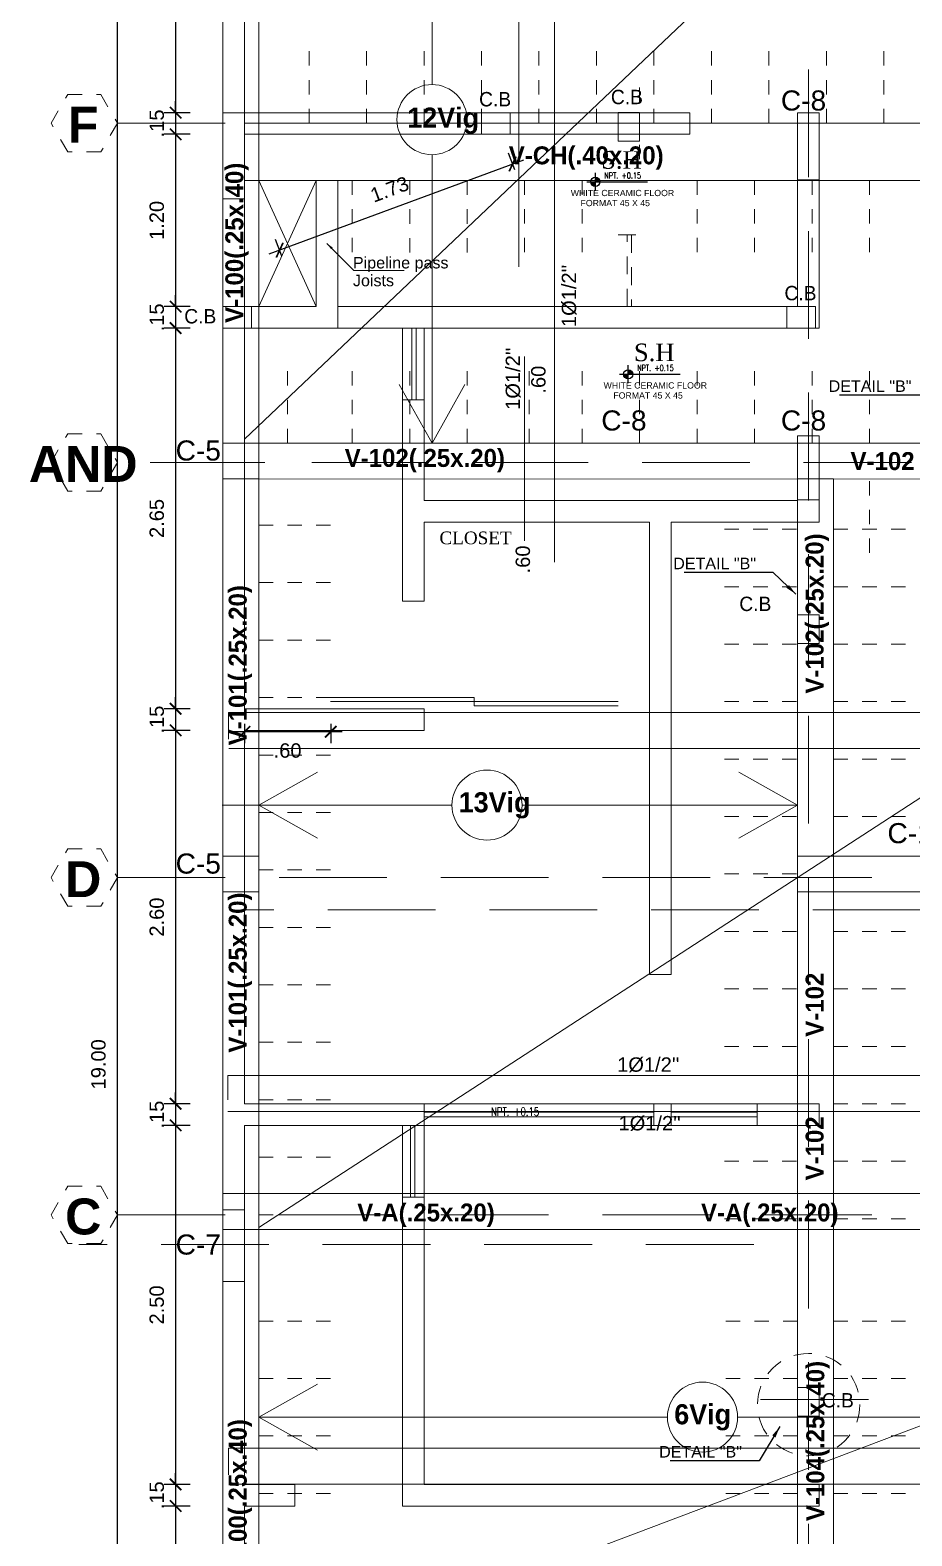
# Model space of a CAD drawing. Header units: millimetres. Extents: x -59 to 123, y 54 to 155.
# Drawn here: x 93.82 to 99.96, y 108.53 to 119.01 of the extents above; entities that cross this region are included whole.
import ezdxf
from ezdxf.enums import TextEntityAlignment as Align

# ---------------------------------------------------------------- set-up
doc = ezdxf.new("R2010")
doc.units = ezdxf.units.MM
for name, pattern in [('ACAD_ISO02W100', [15, 12, -3]), ('CONTINUA', [0]), ('DASHED', [0.75, 0.5, -0.25]), ('DASHED2', [0.375, 0.25, -0.125]), ('HIDDEN2', [0.1875, 0.125, -0.0625]), ('RAYITAS', [0.375, 0.25, -0.125])]:
    doc.linetypes.add(name, pattern=pattern)
doc.layers.get('0').update_dxf_attribs({"lineweight": 9})
doc.layers.get('Defpoints').update_dxf_attribs({"lineweight": 0})
for name, color, linetype in [('A-COT', 8, 'Continuous'), ('A-IND niveles', 8, 'Continuous'), ('A-PROY', 8, 'HIDDEN2'), ('TEXTO', 2, 'Continuous')]:
    doc.layers.add(name, color=color, linetype=linetype)
for name, color, linetype, lineweight in [('A_mobiliario', 252, 'Continuous', 15), ('ACERO', 150, 'CONTINUA', 40), ('ACHURADO', 252, 'Continuous', 5), ('COLUMNAS', 1, 'Continuous', 53), ('COTA', 4, 'Continuous', 9), ('COTAS', 8, 'Continuous', 5), ('EJES', 6, 'ACAD_ISO02W100', 5), ('HP-Mobiliario', 251, 'Continuous', 0), ('PLUMA 1', 1, 'Continuous', 9), ('pluma1', 1, 'Continuous', 9), ('TEXTO VIGAS', 2, 'Continuous', 20), ('VIDRIO', 7, 'Continuous', 5), ('VIGAS', 2, 'Continuous', 25), ('viguetas', 254, 'DASHED2', 9)]:
    doc.layers.add(name, color=color, linetype=linetype, lineweight=lineweight)
doc.styles.add('ARIAL', font='arial.ttf')
doc.styles.add('estilo1', font='arial.ttf')
doc.styles.add('Henry', font='GOTHICB.TTF')
doc.styles.add('LUIS', font='arial.ttf')
doc.styles.add('ROMANS', font='ROMANS.SHX', dxfattribs={"width": 1.35, "height": 0.29})
doc.styles.add('ROMANS 0.75', font='romans.shx', dxfattribs={"width": 0.75})
doc.styles.get("Standard").update_dxf_attribs({"font": 'arial.ttf'})
doc.styles.add('STILUS', font='arial.ttf')
doc.styles.add('style1', font='arial.ttf', dxfattribs={"height": 0.1})
doc.styles.add('style2', font='bgothm.ttf')
doc.dimstyles.new('luis', dxfattribs={"dimtxt": 0.08, "dimasz": 0.05, "dimexe": 0.05, "dimexo": 0.1, "dimgap": 0.05, "dimtad": 2, "dimzin": 4, "dimdsep": 46, "dimtxsty": 'LUIS', "dimblk": 'ARCHTICK', "dimcen": 2, "dimdle": 0.05, "dimclrd": 256, "dimclre": 256, "dimclrt": 56, "dimaunit": 1, "dimadec": 0, "dimazin": 0, "dimtfac": 1, "dimtix": 1, "dimtmove": 0, "dimatfit": 3, "dimfxl": 1, "dimlwd": -1, "dimlwe": -1, "dimarcsym": 0})
doc.dimstyles.new('luis1', dxfattribs={"dimtxt": 0.1, "dimasz": 0.08, "dimexe": 0.08, "dimexo": 0.08, "dimgap": 0.08, "dimtad": 2, "dimzin": 4, "dimdsep": 46, "dimtxsty": 'style1', "dimblk": 'ARCHTICK', "dimcen": 2, "dimdle": 0.08, "dimclrd": 256, "dimclre": 256, "dimclrt": 256, "dimadec": 0, "dimazin": 1, "dimtfac": 1, "dimtix": 1, "dimtmove": 0, "dimatfit": 3, "dimfxl": 1, "dimtolj": 1, "dimarcsym": 0})

# ---------------------------------------------------------------- blocks, each defined once
blk = doc.blocks.new('A$C37766BCA')
blk.add_line((0, 0.181), (1.22, 0.181))
blk.add_lwpolyline([(0.174, 0), (0.174, 0.361)])
at = {"const_width": 0.0923}
for points in [[(0.128, 0.181, 0.414214), (0.174, 0.135)], [(0.221, 0.181, 0.414214), (0.174, 0.227, 0.414214)]]:
    blk.add_lwpolyline(points, format="xyb", dxfattribs=at)
blk.add_circle((0.174, 0.181), 0.0923)
blk = doc.blocks.new('_ArchTick')
at = {"color": 0, "linetype": 'ByBlock', "const_width": 0.15}
blk.add_lwpolyline([(-0.5, -0.5), (0.5, 0.5)], dxfattribs=at)
blk = doc.blocks.new('*D831')
at = {"layer": 'Defpoints', "color": 0, "ltscale": 0.02, "transparency": 16777216}
for p in [(95.316, 114.263), (95.916, 114.263), (95.316, 114.128)]:
    blk.add_point(p, dxfattribs=at)
at = {"layer": 'viguetas', "linetype": 'Continuous', "lineweight": -2, "ltscale": 0.02, "transparency": 16777216}
for p, q in [((95.316, 114.183), (95.316, 114.048)), ((95.916, 114.183), (95.916, 114.048)), ((95.996, 114.128), (95.236, 114.128))]:
    blk.add_line(p, q, dxfattribs=at)
at = {"layer": 'viguetas', "lineweight": -2, "ltscale": 0.02, "transparency": 16777216, "xscale": 0.08, "yscale": 0.08, "zscale": 0.08, "rotation": 180}
blk.add_blockref('_ArchTick', (95.316, 114.128), dxfattribs=at)
at = {"layer": 'viguetas', "lineweight": -2, "ltscale": 0.02, "transparency": 16777216, "xscale": 0.08, "yscale": 0.08, "zscale": 0.08}
blk.add_blockref('_ArchTick', (95.916, 114.128), dxfattribs=at)
at = {"layer": 'viguetas', "lineweight": 5, "ltscale": 0.02, "transparency": 16777216, "insert": (95.616, 113.997), "char_height": 0.1, "attachment_point": 5, "style": 'style1'}
blk.add_mtext('\\A1;.60', dxfattribs=at)
blk = doc.blocks.new('*D1094')
at = {"layer": 'COLUMNAS', "linetype": 'Continuous', "lineweight": -2, "transparency": 16777216}
for p, q in [((97.197, 118.04), (97.154, 118.156)), ((97.257, 118.108), (95.486, 117.453)), ((95.576, 117.44), (95.533, 117.556))]:
    blk.add_line(p, q, dxfattribs=at)
at = {"layer": 'Defpoints', "color": 0, "linetype": 'CONTINUA', "transparency": 16777216}
for p in [(97.225, 117.965), (95.561, 117.481), (95.604, 117.365)]:
    blk.add_point(p, dxfattribs=at)
at = {"layer": 'COLUMNAS', "linetype": 'CONTINUA', "lineweight": -2, "transparency": 16777216, "xscale": 0.08, "yscale": 0.08, "zscale": 0.08}
for p, rotation in [((97.182, 118.081), 20.31134944848036), ((95.561, 117.481), 200.3113494484803)]:
    blk.add_blockref('_ArchTick', p, dxfattribs=dict(at, rotation=rotation))
at = {"layer": 'COLUMNAS', "linetype": 'CONTINUA', "lineweight": 5, "transparency": 16777216, "insert": (96.326, 117.904), "char_height": 0.1, "attachment_point": 5, "rotation": 20.3113, "style": 'style1'}
blk.add_mtext('\\A1;1.73', dxfattribs=at)
blk = doc.blocks.new('*D837')
at = {"layer": 'A-COT', "linetype": 'Continuous', "lineweight": -2, "transparency": 16777216}
for p, q in [((94.431, 121.393), (94.431, 102.233)), ((94.531, 121.313), (94.351, 121.313)), ((94.531, 102.313), (94.351, 102.313))]:
    blk.add_line(p, q, dxfattribs=at)
at = {"layer": 'Defpoints', "color": 0, "linetype": 'CONTINUA', "transparency": 16777216}
for p in [(95.165, 121.313), (94.431, 102.313), (95.165, 102.313)]:
    blk.add_point(p, dxfattribs=at)
at = {"layer": 'A-COT', "linetype": 'CONTINUA', "lineweight": -2, "transparency": 16777216, "xscale": 0.08, "yscale": 0.08, "zscale": 0.08}
for p, rotation in [((94.431, 121.313), 90), ((94.431, 102.313), 270)]:
    blk.add_blockref('_ArchTick', p, dxfattribs=dict(at, rotation=rotation))
at = {"layer": 'A-COT', "linetype": 'CONTINUA', "lineweight": 5, "transparency": 16777216, "insert": (94.3, 111.813), "char_height": 0.1, "attachment_point": 5, "rotation": 90, "style": 'style1'}
blk.add_mtext('\\A1;19.00', dxfattribs=at)
blk = doc.blocks.new('*D843')
at = {"layer": 'A-COT', "linetype": 'Continuous', "lineweight": -2, "transparency": 16777216}
for p, q in [((94.837, 121.243), (94.837, 118.358)), ((94.937, 121.163), (94.757, 121.163)), ((94.937, 118.438), (94.757, 118.438))]:
    blk.add_line(p, q, dxfattribs=at)
at = {"layer": 'Defpoints', "color": 0, "linetype": 'CONTINUA', "transparency": 16777216}
for p in [(95.24, 121.163), (94.837, 118.438), (95.315, 118.438)]:
    blk.add_point(p, dxfattribs=at)
at = {"layer": 'A-COT', "linetype": 'CONTINUA', "lineweight": -2, "transparency": 16777216, "xscale": 0.08, "yscale": 0.08, "zscale": 0.08}
for p, rotation in [((94.837, 121.163), 90), ((94.837, 118.438), 270)]:
    blk.add_blockref('_ArchTick', p, dxfattribs=dict(at, rotation=rotation))
at = {"layer": 'A-COT', "linetype": 'CONTINUA', "lineweight": 5, "transparency": 16777216, "insert": (94.706, 119.8), "char_height": 0.1, "attachment_point": 5, "rotation": 90, "style": 'style1'}
blk.add_mtext('\\A1;2.73', dxfattribs=at)
blk = doc.blocks.new('*D844')
at = {"layer": 'A-COT', "linetype": 'Continuous', "lineweight": -2, "transparency": 16777216}
for p, q in [((94.837, 118.438), (94.837, 118.518)), ((94.937, 118.438), (94.757, 118.438)), ((94.837, 118.438), (94.837, 118.288)), ((94.937, 118.288), (94.757, 118.288)), ((94.837, 118.288), (94.837, 118.208))]:
    blk.add_line(p, q, dxfattribs=at)
at = {"layer": 'Defpoints', "color": 0, "linetype": 'CONTINUA', "transparency": 16777216}
for p in [(95.315, 118.438), (94.837, 118.288), (95.315, 118.288)]:
    blk.add_point(p, dxfattribs=at)
at = {"layer": 'A-COT', "linetype": 'CONTINUA', "lineweight": -2, "transparency": 16777216, "xscale": 0.08, "yscale": 0.08, "zscale": 0.08}
for p, rotation in [((94.837, 118.438), 270), ((94.837, 118.288), 90)]:
    blk.add_blockref('_ArchTick', p, dxfattribs=dict(at, rotation=rotation))
at = {"layer": 'A-COT', "linetype": 'CONTINUA', "lineweight": 5, "transparency": 16777216, "insert": (94.706, 118.363), "char_height": 0.1, "attachment_point": 5, "rotation": 90, "style": 'style1'}
blk.add_mtext('\\A1;.15', dxfattribs=at)
blk = doc.blocks.new('*D845')
at = {"layer": 'A-COT', "linetype": 'Continuous', "lineweight": -2, "transparency": 16777216}
for p, q in [((94.837, 118.368), (94.837, 117.008)), ((94.937, 118.288), (94.757, 118.288)), ((94.937, 117.088), (94.757, 117.088))]:
    blk.add_line(p, q, dxfattribs=at)
at = {"layer": 'Defpoints', "color": 0, "linetype": 'CONTINUA', "transparency": 16777216}
for p in [(95.315, 118.288), (94.837, 117.088), (95.315, 117.088)]:
    blk.add_point(p, dxfattribs=at)
at = {"layer": 'A-COT', "linetype": 'CONTINUA', "lineweight": -2, "transparency": 16777216, "xscale": 0.08, "yscale": 0.08, "zscale": 0.08}
for p, rotation in [((94.837, 118.288), 90), ((94.837, 117.088), 270)]:
    blk.add_blockref('_ArchTick', p, dxfattribs=dict(at, rotation=rotation))
at = {"layer": 'A-COT', "linetype": 'CONTINUA', "lineweight": 5, "transparency": 16777216, "insert": (94.706, 117.688), "char_height": 0.1, "attachment_point": 5, "rotation": 90, "style": 'style1'}
blk.add_mtext('\\A1;1.20', dxfattribs=at)
blk = doc.blocks.new('*D846')
at = {"layer": 'A-COT', "linetype": 'Continuous', "lineweight": -2, "transparency": 16777216}
for p, q in [((94.837, 117.088), (94.837, 117.168)), ((94.937, 117.088), (94.757, 117.088)), ((94.837, 117.088), (94.837, 116.938)), ((94.937, 116.938), (94.757, 116.938)), ((94.837, 116.938), (94.837, 116.858))]:
    blk.add_line(p, q, dxfattribs=at)
at = {"layer": 'Defpoints', "color": 0, "linetype": 'CONTINUA', "transparency": 16777216}
for p in [(95.315, 117.088), (94.837, 116.938), (95.315, 116.938)]:
    blk.add_point(p, dxfattribs=at)
at = {"layer": 'A-COT', "linetype": 'CONTINUA', "lineweight": -2, "transparency": 16777216, "xscale": 0.08, "yscale": 0.08, "zscale": 0.08}
for p, rotation in [((94.837, 117.088), 270), ((94.837, 116.938), 90)]:
    blk.add_blockref('_ArchTick', p, dxfattribs=dict(at, rotation=rotation))
at = {"layer": 'A-COT', "linetype": 'CONTINUA', "lineweight": 5, "transparency": 16777216, "insert": (94.706, 117.013), "char_height": 0.1, "attachment_point": 5, "rotation": 90, "style": 'style1'}
blk.add_mtext('\\A1;.15', dxfattribs=at)
blk = doc.blocks.new('*D847')
at = {"layer": 'A-COT', "linetype": 'Continuous', "lineweight": -2, "transparency": 16777216}
for p, q in [((94.837, 117.018), (94.837, 114.208)), ((94.937, 116.938), (94.757, 116.938)), ((94.937, 114.288), (94.757, 114.288))]:
    blk.add_line(p, q, dxfattribs=at)
at = {"layer": 'Defpoints', "color": 0, "linetype": 'CONTINUA', "transparency": 16777216}
for p in [(95.315, 116.938), (94.837, 114.288), (95.315, 114.288)]:
    blk.add_point(p, dxfattribs=at)
at = {"layer": 'A-COT', "linetype": 'CONTINUA', "lineweight": -2, "transparency": 16777216, "xscale": 0.08, "yscale": 0.08, "zscale": 0.08}
for p, rotation in [((94.837, 116.938), 90), ((94.837, 114.288), 270)]:
    blk.add_blockref('_ArchTick', p, dxfattribs=dict(at, rotation=rotation))
at = {"layer": 'A-COT', "linetype": 'CONTINUA', "lineweight": 5, "transparency": 16777216, "insert": (94.706, 115.613), "char_height": 0.1, "attachment_point": 5, "rotation": 90, "style": 'style1'}
blk.add_mtext('\\A1;2.65', dxfattribs=at)
blk = doc.blocks.new('*D848')
at = {"layer": 'A-COT', "linetype": 'Continuous', "lineweight": -2, "transparency": 16777216}
for p, q in [((94.837, 114.288), (94.837, 114.368)), ((94.937, 114.288), (94.757, 114.288)), ((94.837, 114.288), (94.837, 114.138)), ((94.937, 114.138), (94.757, 114.138)), ((94.837, 114.138), (94.837, 114.058))]:
    blk.add_line(p, q, dxfattribs=at)
at = {"layer": 'Defpoints', "color": 0, "linetype": 'CONTINUA', "transparency": 16777216}
for p in [(95.315, 114.288), (94.837, 114.138), (95.315, 114.138)]:
    blk.add_point(p, dxfattribs=at)
at = {"layer": 'A-COT', "linetype": 'CONTINUA', "lineweight": -2, "transparency": 16777216, "xscale": 0.08, "yscale": 0.08, "zscale": 0.08}
for p, rotation in [((94.837, 114.288), 270), ((94.837, 114.138), 90)]:
    blk.add_blockref('_ArchTick', p, dxfattribs=dict(at, rotation=rotation))
at = {"layer": 'A-COT', "linetype": 'CONTINUA', "lineweight": 5, "transparency": 16777216, "insert": (94.706, 114.213), "char_height": 0.1, "attachment_point": 5, "rotation": 90, "style": 'style1'}
blk.add_mtext('\\A1;.15', dxfattribs=at)
blk = doc.blocks.new('*D849')
at = {"layer": 'A-COT', "linetype": 'Continuous', "lineweight": -2, "transparency": 16777216}
for p, q in [((94.837, 114.218), (94.837, 111.458)), ((94.937, 114.138), (94.757, 114.138)), ((94.937, 111.538), (94.757, 111.538))]:
    blk.add_line(p, q, dxfattribs=at)
at = {"layer": 'Defpoints', "color": 0, "linetype": 'CONTINUA', "transparency": 16777216}
for p in [(95.315, 114.138), (94.837, 111.538), (95.315, 111.538)]:
    blk.add_point(p, dxfattribs=at)
at = {"layer": 'A-COT', "linetype": 'CONTINUA', "lineweight": -2, "transparency": 16777216, "xscale": 0.08, "yscale": 0.08, "zscale": 0.08}
for p, rotation in [((94.837, 114.138), 90), ((94.837, 111.538), 270)]:
    blk.add_blockref('_ArchTick', p, dxfattribs=dict(at, rotation=rotation))
at = {"layer": 'A-COT', "linetype": 'CONTINUA', "lineweight": 5, "transparency": 16777216, "insert": (94.706, 112.838), "char_height": 0.1, "attachment_point": 5, "rotation": 90, "style": 'style1'}
blk.add_mtext('\\A1;2.60', dxfattribs=at)
blk = doc.blocks.new('*D850')
at = {"layer": 'A-COT', "linetype": 'Continuous', "lineweight": -2, "transparency": 16777216}
for p, q in [((94.937, 111.538), (94.757, 111.538)), ((94.837, 111.538), (94.837, 111.618)), ((94.837, 111.538), (94.837, 111.388)), ((94.937, 111.388), (94.757, 111.388)), ((94.837, 111.388), (94.837, 111.308))]:
    blk.add_line(p, q, dxfattribs=at)
at = {"layer": 'Defpoints', "color": 0, "linetype": 'CONTINUA', "transparency": 16777216}
for p in [(95.315, 111.538), (94.837, 111.388), (95.315, 111.388)]:
    blk.add_point(p, dxfattribs=at)
at = {"layer": 'A-COT', "linetype": 'CONTINUA', "lineweight": -2, "transparency": 16777216, "xscale": 0.08, "yscale": 0.08, "zscale": 0.08}
for p, rotation in [((94.837, 111.538), 270), ((94.837, 111.388), 90)]:
    blk.add_blockref('_ArchTick', p, dxfattribs=dict(at, rotation=rotation))
at = {"layer": 'A-COT', "linetype": 'CONTINUA', "lineweight": 5, "transparency": 16777216, "insert": (94.706, 111.463), "char_height": 0.1, "attachment_point": 5, "rotation": 90, "style": 'style1'}
blk.add_mtext('\\A1;.15', dxfattribs=at)
blk = doc.blocks.new('*D851')
at = {"layer": 'A-COT', "linetype": 'Continuous', "lineweight": -2, "transparency": 16777216}
for p, q in [((94.837, 111.468), (94.837, 108.808)), ((94.937, 111.388), (94.757, 111.388)), ((94.937, 108.888), (94.757, 108.888))]:
    blk.add_line(p, q, dxfattribs=at)
at = {"layer": 'Defpoints', "color": 0, "linetype": 'CONTINUA', "transparency": 16777216}
for p in [(95.315, 111.388), (94.837, 108.888), (95.315, 108.888)]:
    blk.add_point(p, dxfattribs=at)
at = {"layer": 'A-COT', "linetype": 'CONTINUA', "lineweight": -2, "transparency": 16777216, "xscale": 0.08, "yscale": 0.08, "zscale": 0.08}
for p, rotation in [((94.837, 111.388), 90), ((94.837, 108.888), 270)]:
    blk.add_blockref('_ArchTick', p, dxfattribs=dict(at, rotation=rotation))
at = {"layer": 'A-COT', "linetype": 'CONTINUA', "lineweight": 5, "transparency": 16777216, "insert": (94.706, 110.138), "char_height": 0.1, "attachment_point": 5, "rotation": 90, "style": 'style1'}
blk.add_mtext('\\A1;2.50', dxfattribs=at)
blk = doc.blocks.new('*D852')
at = {"layer": 'A-COT', "linetype": 'Continuous', "lineweight": -2, "transparency": 16777216}
for p, q in [((94.837, 108.888), (94.837, 108.968)), ((94.937, 108.888), (94.757, 108.888)), ((94.837, 108.888), (94.837, 108.738)), ((94.937, 108.738), (94.757, 108.738)), ((94.837, 108.738), (94.837, 108.658))]:
    blk.add_line(p, q, dxfattribs=at)
at = {"layer": 'Defpoints', "color": 0, "linetype": 'CONTINUA', "transparency": 16777216}
for p in [(95.315, 108.888), (94.837, 108.738), (95.315, 108.738)]:
    blk.add_point(p, dxfattribs=at)
at = {"layer": 'A-COT', "linetype": 'CONTINUA', "lineweight": -2, "transparency": 16777216, "xscale": 0.08, "yscale": 0.08, "zscale": 0.08}
for p, rotation in [((94.837, 108.888), 270), ((94.837, 108.738), 90)]:
    blk.add_blockref('_ArchTick', p, dxfattribs=dict(at, rotation=rotation))
at = {"layer": 'A-COT', "linetype": 'CONTINUA', "lineweight": 5, "transparency": 16777216, "insert": (94.706, 108.813), "char_height": 0.1, "attachment_point": 5, "rotation": 90, "style": 'style1'}
blk.add_mtext('\\A1;.15', dxfattribs=at)
blk = doc.blocks.new('*D853')
at = {"layer": 'A-COT', "linetype": 'Continuous', "lineweight": -2, "transparency": 16777216}
for p, q in [((94.837, 108.818), (94.837, 105.958)), ((94.937, 108.738), (94.757, 108.738)), ((94.937, 106.038), (94.757, 106.038))]:
    blk.add_line(p, q, dxfattribs=at)
at = {"layer": 'Defpoints', "color": 0, "linetype": 'CONTINUA', "transparency": 16777216}
for p in [(95.315, 108.738), (94.837, 106.038), (95.315, 106.038)]:
    blk.add_point(p, dxfattribs=at)
at = {"layer": 'A-COT', "linetype": 'CONTINUA', "lineweight": -2, "transparency": 16777216, "xscale": 0.08, "yscale": 0.08, "zscale": 0.08}
for p, rotation in [((94.837, 108.738), 90), ((94.837, 106.038), 270)]:
    blk.add_blockref('_ArchTick', p, dxfattribs=dict(at, rotation=rotation))
at = {"layer": 'A-COT', "linetype": 'CONTINUA', "lineweight": 5, "transparency": 16777216, "insert": (94.706, 107.388), "char_height": 0.1, "attachment_point": 5, "rotation": 90, "style": 'style1'}
blk.add_mtext('\\A1;2.70', dxfattribs=at)

msp = doc.modelspace()

# ---------------------------------------------------------------- linework, layer by layer
at = {"color": 3, "lineweight": 5, "ltscale": 0.2}
for points in [[(97.1657, 118.2878), (96.9657, 118.2878), (96.9657, 118.4378), (97.1657, 118.4378)], [(97.9157, 118.2391), (97.9157, 118.4391), (98.0657, 118.4391), (98.0657, 118.2391)], [(95.3657, 116.9378), (95.1657, 116.9378), (95.1657, 117.0878), (95.3657, 117.0878)], [(99.2907, 116.9378), (99.0907, 116.9378), (99.0907, 117.0878), (99.2907, 117.0878)], [(99.1657, 114.7418), (99.1657, 114.9418), (99.3157, 114.9418), (99.3157, 114.7418)], [(99.1657, 109.3628), (99.1657, 109.5628), (99.3157, 109.5628), (99.3157, 109.3628)]]:
    msp.add_lwpolyline(points, close=True, dxfattribs=at)
at = {"layer": 'A-COT', "linetype": 'CONTINUA', "lineweight": 5}
for p, q in [((95.1657, 121.3128), (95.1657, 105.8878)), ((95.3157, 121.1628), (95.3157, 118.4378)), ((95.9157, 118.4378), (95.3157, 118.4378)), ((95.3157, 118.4378), (98.4157, 118.4378)), ((98.4157, 118.4378), (98.4157, 118.2878)), ((99.1657, 118.4378), (99.3157, 118.4378)), ((99.1657, 118.4378), (99.1657, 117.0878)), ((99.3157, 118.4378), (99.3157, 116.9378)), ((95.3157, 118.2878), (95.3157, 117.8128)), ((95.3157, 118.2878), (95.3157, 117.0878)), ((95.3157, 118.2878), (95.8157, 118.2878)), ((95.9657, 118.2878), (95.8157, 118.2878)), ((95.9657, 118.2878), (95.8157, 118.2878)), ((95.9657, 118.2878), (98.4157, 118.2878)), ((95.8157, 117.9653), (95.8157, 117.0878)), ((95.8157, 117.0878), (95.3157, 117.0878)), ((95.3157, 117.0878), (95.3157, 116.9378)), ((95.3157, 117.0878), (95.3157, 116.9378)), ((95.9657, 117.0878), (99.1657, 117.0878)), ((95.3157, 116.9378), (95.3157, 114.2878)), ((95.9657, 116.9378), (99.3157, 116.9378)), ((96.4157, 115.0378), (96.4157, 116.9378)), ((96.4157, 116.9378), (96.5657, 116.9378)), ((96.4802, 116.4378), (96.4802, 116.9378)), ((96.5106, 116.9378), (96.5106, 116.4378)), ((96.5657, 115.7378), (96.5657, 116.9378)), ((96.4157, 116.4378), (96.5657, 116.4378)), ((96.4157, 116.4378), (96.5657, 116.4378)), ((99.1657, 116.1878), (99.1657, 115.7378)), ((99.3157, 116.1878), (99.1657, 116.1878)), ((99.3157, 116.1878), (99.3157, 115.5878)), ((96.5657, 115.7378), (99.1657, 115.7378)), ((96.5657, 115.5878), (98.1347, 115.5878)), ((96.5657, 115.0378), (96.5657, 115.5878)), ((98.1347, 115.5878), (98.1347, 112.4378)), ((98.1347, 115.5878), (98.1347, 112.4378)), ((98.2847, 115.5878), (98.2847, 112.4378)), ((98.2847, 115.5878), (99.3157, 115.5878)), ((98.2847, 115.5878), (98.2847, 112.4378)), ((96.4157, 115.0378), (96.5657, 115.0378)), ((95.3157, 114.2878), (96.5657, 114.2878)), ((96.5657, 114.2878), (96.5657, 114.1378)), ((95.3157, 114.1378), (95.3157, 111.5378)), ((95.3157, 114.1378), (96.5657, 114.1378)), ((98.2847, 112.4378), (98.1347, 112.4378)), ((98.2847, 112.4378), (98.1347, 112.4378)), ((96.5657, 111.5378), (95.3157, 111.5378)), ((96.5657, 108.8878), (96.5657, 111.5378)), ((96.5657, 111.5378), (98.1657, 111.5378)), ((98.2847, 111.5378), (98.1657, 111.5378)), ((98.1657, 111.3878), (98.1657, 111.5378)), ((98.2847, 111.5378), (98.2847, 111.3878)), ((98.2847, 111.5378), (98.8847, 111.5378)), ((99.3157, 111.5378), (98.8847, 111.5378)), ((98.8847, 111.5378), (98.8847, 111.3878)), ((99.3157, 111.5378), (99.3157, 111.3878)), ((96.5657, 111.4803), (98.1657, 111.4803)), ((96.5657, 111.4478), (98.1657, 111.4478)), ((98.2847, 111.4803), (98.8847, 111.4803)), ((98.2847, 111.4478), (98.8847, 111.4478)), ((96.4157, 111.3878), (95.3157, 111.3878)), ((95.3157, 111.3878), (95.3157, 108.8878)), ((95.3157, 111.3878), (95.3157, 108.8878)), ((95.3157, 111.3878), (96.4157, 111.3878)), ((96.4157, 108.7378), (96.4157, 111.3878)), ((96.5657, 111.3878), (96.4157, 111.3878)), ((96.5657, 111.3878), (96.4157, 111.3878)), ((96.4709, 110.8878), (96.4709, 111.3878)), ((96.5013, 111.3878), (96.5013, 110.8878)), ((96.5657, 111.3878), (98.1657, 111.3878)), ((98.2847, 111.3878), (98.1657, 111.3878)), ((98.2847, 111.3878), (98.8847, 111.3878)), ((99.3157, 111.3878), (98.8847, 111.3878)), ((96.5657, 110.8878), (96.4157, 110.8878)), ((95.3157, 108.8878), (95.6657, 108.8878)), ((95.6657, 108.8878), (95.6657, 108.7378)), ((99.3157, 108.8878), (96.5657, 108.8878)), ((99.3157, 108.7378), (99.3157, 108.8878)), ((99.3157, 108.8878), (99.3157, 108.7378)), ((95.3157, 108.7378), (95.3157, 106.0378)), ((95.3157, 108.7378), (95.6657, 108.7378)), ((99.3157, 108.7378), (96.4157, 108.7378))]:
    msp.add_line(p, q, dxfattribs=at)
for points in [[(95.8157, 118.2878), (95.3157, 118.2878), (95.3157, 117.6128)], [(95.3157, 117.0878), (95.8157, 117.0878), (95.8157, 117.9653)]]:
    msp.add_lwpolyline(points, dxfattribs=at)
at = {"layer": 'A-PROY', "lineweight": 5}
for p, q in [((97.9157, 117.5878), (98.0657, 117.5878)), ((97.9802, 117.0878), (97.9802, 117.5878)), ((98.0106, 117.5878), (98.0106, 117.0878)), ((97.9157, 117.0878), (98.0657, 117.0878)), ((97.9157, 117.0878), (98.0657, 117.0878))]:
    msp.add_line(p, q, dxfattribs=at)
at = {"layer": 'A_mobiliario', "color": 6, "lineweight": 5}
for points in [[(95.3157, 118.4378), (95.1657, 118.4378), (95.1657, 117.8378), (95.3157, 117.8378)], [(95.3157, 118.4378), (95.1657, 118.4378), (95.1657, 117.8378), (95.3157, 117.8378)], [(99.1657, 118.3653), (99.3157, 118.3653), (99.3157, 117.9699), (99.1657, 117.9699)], [(95.4157, 116.1383), (95.1657, 116.1383), (95.1657, 115.8883), (95.4157, 115.8883)], [(95.4157, 116.1383), (95.1657, 116.1383), (95.1657, 115.8883), (95.4157, 115.8883)], [(99.1657, 116.1378), (99.3157, 116.1378), (99.3157, 115.7424), (99.1657, 115.7424)], [(95.4157, 113.2628), (95.1657, 113.2628), (95.1657, 113.0128), (95.4157, 113.0128)], [(95.3157, 110.801), (95.1657, 110.801), (95.1657, 110.301), (95.3157, 110.301)]]:
    msp.add_lwpolyline(points, close=True, dxfattribs=at)
at = {"layer": 'A_mobiliario', "color": 5, "lineweight": 5}
for points in [[(95.3157, 118.4378), (95.1657, 118.4378), (95.1657, 117.8378), (95.3157, 117.8378)], [(99.1657, 118.3653), (99.3157, 118.3653), (99.3157, 117.9699), (99.1657, 117.9699)], [(95.4157, 116.1383), (95.1657, 116.1383), (95.1657, 115.8883), (95.4157, 115.8883)], [(99.1657, 116.1378), (99.3157, 116.1378), (99.3157, 115.7424), (99.1657, 115.7424)], [(95.4157, 113.2628), (95.1657, 113.2628), (95.1657, 113.0128), (95.4157, 113.0128)], [(95.3157, 110.801), (95.1657, 110.801), (95.1657, 110.301), (95.3157, 110.301)]]:
    msp.add_lwpolyline(points, close=True, dxfattribs=at)
at = {"layer": 'ACERO', "lineweight": 5}
for p, q in [((97.2643, 116.7415), (97.2643, 115.4577)), ((100.3659, 114.2628), (95.2038, 114.2628)), ((95.2038, 114.0772), (95.2038, 114.2628)), ((103.6202, 114.0128), (95.2074, 114.0128)), ((101.4056, 111.7351), (95.1994, 111.7351)), ((95.1994, 111.5651), (95.1994, 111.7351)), ((101.4066, 111.4851), (95.1994, 111.4851)), ((100.3659, 109.1411), (95.2038, 109.1411)), ((95.2038, 108.9555), (95.2038, 109.1411)), ((103.6202, 108.8911), (95.2074, 108.8911))]:
    msp.add_line(p, q, dxfattribs=at)
for points in [[(97.2246, 117.3653), (97.2246, 121.2281), (97.3919, 121.2281)], [(97.4746, 121.2281), (97.4746, 115.3099)]]:
    msp.add_lwpolyline(points, dxfattribs=at)
at = {"layer": 'ACHURADO', "linetype": 'DASHED', "lineweight": 5, "ltscale": 0.3}
msp.add_line((95.4157, 118.2878), (95.8157, 118.2878), dxfattribs=at)
at = {"layer": 'COTAS', "linetype": 'RAYITAS', "lineweight": 5, "ltscale": 0.5}
msp.add_circle((99.2422, 109.4441), 0.3563, dxfattribs=at)
at = {"layer": 'EJES', "linetype": 'DASHED', "lineweight": 5, "ltscale": 1.5}
for p, q in [((95.1654, 122.114), (95.1654, 100.9551)), ((95.1654, 122.114), (95.1654, 100.9551)), ((99.2404, 122.114), (99.2404, 100.9551)), ((99.2404, 122.114), (99.2404, 100.9551)), ((94.4315, 118.3653), (104.5942, 118.3653)), ((97.6595, 116.0035), (94.4027, 116.0035)), ((104.4576, 116.0035), (94.8105, 116.0035)), ((94.4315, 113.1128), (104.5942, 113.1128)), ((100.0205, 112.8881), (95.306, 112.8881)), ((94.4315, 110.7647), (104.5942, 110.7647)), ((98.8602, 110.5585), (94.1644, 110.5585)), ((98.8602, 110.5585), (94.1644, 110.5585)), ((98.908, 109.4799), (103.3719, 109.4799))]:
    msp.add_line(p, q, dxfattribs=at)
at = {"layer": 'EJES', "lineweight": 5, "ltscale": 0.003}
for points in [[(94.0857, 118.1657), (93.9705, 118.3653), (94.0857, 118.565), (94.3163, 118.565), (94.4315, 118.3653), (94.3163, 118.1657)], [(94.0857, 115.8039), (93.9705, 116.0035), (94.0857, 116.2031), (94.3163, 116.2031), (94.4315, 116.0035), (94.3163, 115.8039)], [(94.0857, 112.9131), (93.9705, 113.1128), (94.0857, 113.3124), (94.3163, 113.3124), (94.4315, 113.1128), (94.3163, 112.9131)], [(94.0857, 110.5651), (93.9705, 110.7647), (94.0857, 110.9644), (94.3163, 110.9644), (94.4315, 110.7647), (94.3163, 110.5651)]]:
    msp.add_lwpolyline(points, close=True, dxfattribs=at)
at = {"layer": 'HP-Mobiliario', "lineweight": 5}
msp.add_line((95.9157, 118.4378), (95.3157, 118.4378), dxfattribs=at)
msp.add_line((95.9157, 118.4378), (95.3157, 118.4378), dxfattribs=at)
at = {"layer": 'PLUMA 1', "lineweight": 5}
for points in [[(95.3157, 116.1642), (100.7343, 121.3128)], [(96.6211, 118.6333), (96.6211, 119.3603)], [(96.6211, 116.1383), (96.6211, 118.1456)], [(96.6211, 116.1383), (96.3915, 116.5466)], [(96.6211, 116.1383), (96.8506, 116.5466)], [(95.4157, 113.6175), (95.824, 113.847)], [(99.1657, 113.6175), (98.7575, 113.847)], [(95.1608, 113.6175), (96.7599, 113.6175)], [(95.4157, 113.6175), (96.7599, 113.6175)], [(95.4157, 113.6175), (95.824, 113.3879)], [(97.2476, 113.6175), (99.1657, 113.6175)], [(99.1657, 113.6175), (98.7575, 113.3879)], [(95.4157, 109.3569), (95.824, 109.5865)], [(95.4157, 109.3569), (98.2599, 109.3569)], [(95.4157, 109.3569), (95.824, 109.1273)], [(98.7476, 109.3569), (103.4157, 109.3569)]]:
    msp.add_lwpolyline(points, dxfattribs=at)
for centre in [(96.6211, 118.3895), (97.0038, 113.6175), (98.5038, 109.3569)]:
    msp.add_circle(centre, 0.2439, dxfattribs=at)
at = {"layer": 'pluma1', "lineweight": 5}
msp.add_line((95.1657, 107.4628), (103.6657, 110.676), dxfattribs=at)
msp.add_lwpolyline([(95.4157, 110.676), (101.3411, 114.5263)], dxfattribs=at)
at = {"layer": 'VIDRIO', "lineweight": 5}
for p, q in [((96.9157, 114.3678), (95.9157, 114.3678)), ((96.9157, 114.3678), (96.9157, 114.3078)), ((95.9157, 114.3378), (97.9157, 114.3378)), ((97.9157, 114.3078), (96.9157, 114.3078))]:
    msp.add_line(p, q, dxfattribs=at)
at = {"layer": 'VIGAS', "linetype": 'CONTINUA', "lineweight": 5}
for p, q in [((95.8157, 117.9653), (95.4157, 117.0878)), ((95.4157, 117.9653), (95.8157, 117.0878)), ((95.8157, 117.9653), (95.8157, 117.6078)), ((95.9657, 117.9653), (95.9657, 116.9378)), ((95.3157, 116.9378), (95.9657, 116.9378))]:
    msp.add_line(p, q, dxfattribs=at)
for points in [[(95.4157, 105.8878), (95.1657, 105.8878), (95.1657, 121.3128), (95.4157, 121.3128)], [(95.3157, 118.3653), (103.6657, 118.3653), (103.6657, 117.9653), (95.3157, 117.9653)], [(95.4157, 116.1383), (103.6657, 116.1378), (103.6657, 115.8878), (95.4157, 115.8883)], [(99.1657, 105.8878), (99.4159, 105.8878), (99.4159, 115.8881), (99.1657, 115.8881)], [(99.1657, 113.2628), (103.6657, 113.2628), (103.6657, 113.0128), (99.1657, 113.0128)], [(101.3157, 110.6628), (95.1657, 110.6628), (95.1657, 110.9128), (101.3157, 110.9128)]]:
    msp.add_lwpolyline(points, close=True, dxfattribs=at)
msp.add_lwpolyline([(95.3157, 117.0878), (95.8157, 117.0878), (95.8157, 117.9653)], dxfattribs=at)
at = {"layer": 'viguetas', "lineweight": 5, "ltscale": 0.02}
for points in [[(95.7657, 118.3653), (95.7657, 118.8653)], [(96.1657, 118.3653), (96.1657, 118.8653)], [(96.5657, 118.3653), (96.5657, 118.8653)], [(96.9657, 118.3653), (96.9657, 118.8653)], [(97.3657, 118.3653), (97.3657, 118.8653)], [(97.7657, 118.3653), (97.7657, 118.8653)], [(98.1657, 118.3653), (98.1657, 118.8653)], [(98.5657, 118.3653), (98.5657, 118.8653)], [(98.9657, 118.3653), (98.9657, 118.8653)], [(99.3657, 118.3653), (99.3657, 118.8653)], [(99.7657, 118.3653), (99.7657, 118.8653)], [(98.0659, 118.1138), (98.0659, 118.6138)], [(96.0659, 117.4664), (96.0659, 117.9664)], [(96.4659, 117.4653), (96.4659, 117.9653)], [(96.8659, 117.4653), (96.8659, 117.9653)], [(97.2659, 117.4664), (97.2659, 117.9664)], [(97.6659, 117.4664), (97.6659, 117.9664)], [(98.4659, 117.4664), (98.4659, 117.9664)], [(98.8659, 117.4664), (98.8659, 117.9664)], [(99.2659, 117.4664), (99.2659, 117.9664)], [(99.6659, 117.4664), (99.6659, 117.9664)], [(95.6161, 116.6382), (95.6161, 116.1382)], [(96.0659, 116.6382), (96.0659, 116.1382)], [(96.4659, 116.6382), (96.4659, 116.1382)], [(96.8659, 116.6382), (96.8659, 116.1382)], [(97.2967, 116.6382), (97.2967, 116.1382)], [(97.6659, 116.6382), (97.6659, 116.1382)], [(98.0659, 116.6382), (98.0659, 116.1382)], [(98.4659, 116.6382), (98.4659, 116.1382)], [(98.8659, 116.6382), (98.8659, 116.1382)], [(99.2659, 116.6382), (99.2659, 116.1382)], [(99.6659, 116.6382), (99.6659, 116.1382)], [(99.6658, 115.8729), (99.6658, 115.3729)], [(95.9157, 115.5662), (95.4157, 115.5662)], [(99.1572, 115.5381), (98.6572, 115.5381)], [(99.9159, 115.5381), (99.4159, 115.5381)], [(95.9157, 115.1662), (95.4157, 115.1662)], [(99.1572, 115.1381), (98.6572, 115.1381)], [(99.9159, 115.1381), (99.4159, 115.1381)], [(95.9157, 114.7662), (95.4157, 114.7662)], [(99.1572, 114.7381), (98.6572, 114.7381)], [(99.9159, 114.7381), (99.4159, 114.7381)], [(95.9157, 114.3662), (95.4157, 114.3662)], [(99.1572, 114.3381), (98.6572, 114.3381)], [(99.9159, 114.3381), (99.4159, 114.3381)], [(95.9157, 113.9662), (95.4157, 113.9662)], [(99.1572, 113.9381), (98.6572, 113.9381)], [(99.9159, 113.9381), (99.4159, 113.9381)], [(95.9157, 113.5662), (95.4157, 113.5662)], [(99.1572, 113.5381), (98.6572, 113.5381)], [(99.9159, 113.5381), (99.4159, 113.5381)], [(95.9157, 113.1662), (95.4157, 113.1662)], [(99.1572, 113.1381), (98.6572, 113.1381)], [(95.9157, 112.7662), (95.4157, 112.7662)], [(99.1572, 112.7381), (98.6572, 112.7381)], [(99.9159, 112.7381), (99.4159, 112.7381)], [(95.9157, 112.3662), (95.4157, 112.3662)], [(99.1572, 112.3381), (98.6572, 112.3381)], [(99.9159, 112.3381), (99.4159, 112.3381)], [(95.9157, 111.9662), (95.4157, 111.9662)], [(99.1572, 111.9381), (98.6572, 111.9381)], [(99.9159, 111.9381), (99.4159, 111.9381)], [(95.9157, 111.5662), (95.4157, 111.5662)], [(99.1572, 111.5381), (98.6572, 111.5381)], [(99.9159, 111.5381), (99.4159, 111.5381)], [(95.9157, 111.1662), (95.4157, 111.1662)], [(99.1572, 111.1381), (98.6572, 111.1381)], [(99.9159, 111.1381), (99.4159, 111.1381)], [(95.9157, 110.7662), (95.4157, 110.7662)], [(99.1572, 110.7381), (98.6572, 110.7381)], [(99.9159, 110.7381), (99.4159, 110.7381)], [(95.9157, 110.026), (95.4157, 110.026)], [(99.1657, 110.026), (98.6657, 110.026)], [(99.9159, 110.026), (99.4159, 110.026)], [(95.9157, 109.626), (95.4157, 109.626)], [(99.1657, 109.626), (98.6657, 109.626)], [(99.9159, 109.626), (99.4159, 109.626)], [(95.9157, 109.226), (95.4157, 109.226)], [(99.1657, 109.226), (98.6657, 109.226)], [(99.9159, 109.226), (99.4159, 109.226)], [(95.9157, 108.826), (95.4157, 108.826)], [(99.1657, 108.826), (98.6657, 108.826)], [(99.9159, 108.826), (99.4159, 108.826)]]:
    msp.add_lwpolyline(points, dxfattribs=at)

# ---------------------------------------------------------------- block references
at = {"layer": 'A-COT', "linetype": 'CONTINUA', "lineweight": 5, "xscale": 0.3456000000000008, "yscale": 0.3456000000000008, "zscale": 0.3456000000000008}
for p in [(97.6981, 117.894), (97.9265, 116.5545)]:
    msp.add_blockref('A$C37766BCA', p, dxfattribs=at)

# ---------------------------------------------------------------- texts
at = {"layer": 'A-COT', "linetype": 'CONTINUA', "lineweight": 5, "style": 'ROMANS 0.75', "width": 0.75}
for p in [(97.8206, 117.9795), (98.0491, 116.64)]:
    msp.add_text('NPT. +0.15', height=0.04147, dxfattribs=at).set_placement(p)
at = {"layer": 'A-COT', "linetype": 'CONTINUA', "lineweight": 5, "style": 'ARIAL'}
for s, p in [('WHITE CERAMIC FLOOR', (97.5869, 117.8571)), ('FORMAT 45 X 45', (97.6546, 117.7872)), ('WHITE CERAMIC FLOOR', (97.8153, 116.5176)), ('FORMAT 45 X 45', (97.8831, 116.4477))]:
    msp.add_text(s, height=0.043546, dxfattribs=at).set_placement(p)
at = {"layer": 'A-COT', "linetype": 'CONTINUA', "lineweight": 5, "attachment_point": 2, "style": 'ROMANS'}
for s, insert, char_height in [('{\\fTimes New Roman|b0|i0|c0|p18;S.H}', (97.9392, 118.17), 0.1224), ('{\\fTimes New Roman|b0|i0|c0|p18;S.H}', (98.1676, 116.8306), 0.1224), ('{\\fTimes New Roman|b0|i0|c0|p18;CLOSET}', (96.9242, 115.5221), 0.088128)]:
    msp.add_mtext(s, dxfattribs=dict(at, insert=insert, char_height=char_height))
at = {"layer": 'A-IND niveles', "lineweight": 5, "style": 'ROMANS 0.75', "width": 0.75}
msp.add_text('NPT. +0.15', height=0.0576, dxfattribs=at).set_placement((97.0318, 111.455))
at = {"layer": 'COTAS', "color": 3, "linetype": 'RAYITAS', "lineweight": 5, "ltscale": 0.2, "style": 'style2'}
for p in [(96.9489, 118.5819), (97.8661, 118.5972), (99.0739, 117.2319), (94.897, 117.0709), (98.7598, 115.0686), (99.334, 109.5244)]:
    msp.add_text('C.B', height=0.1, dxfattribs=at).set_placement(p, align=Align.TOP_LEFT)
at = {"layer": 'COTAS', "lineweight": 5, "style": 'LUIS'}
for p in [(99.3817, 116.4945), (98.2999, 115.26), (98.2019, 109.0757)]:
    msp.add_text('DETAIL "B"', height=0.08, dxfattribs=at).set_placement(p)
at = {"layer": 'EJES', "lineweight": 5, "char_height": 0.25, "width": 0.015384, "attachment_point": 2, "style": 'STILUS'}
for s, insert in [('{\\fArial|b1|i0|c0|p34;F}', (94.1939, 118.4794)), ('{\\fArial|b1|i0|c0|p34;AND}', (94.1939, 116.1176)), ('{\\fArial|b1|i0|c0|p34;D}', (94.1939, 113.2268)), ('{\\fArial|b1|i0|c0|p34;C}', (94.1939, 110.8788))]:
    msp.add_mtext(s, dxfattribs=dict(at, insert=insert))
at = {"layer": 'TEXTO', "lineweight": 5, "style": 'LUIS'}
for s, p in [('C-8', (99.0492, 118.4528)), ('C-8', (97.7992, 116.2252)), ('C-8', (99.0492, 116.2252)), ('C-5', (94.837, 116.0163)), ('C-10', (99.7907, 113.3523)), ('C-5', (94.837, 113.1408)), ('C-7', (94.837, 110.4886))]:
    msp.add_text(s, height=0.14, dxfattribs=at).set_placement(p)
at = {"layer": 'TEXTO', "lineweight": 5, "ltscale": 0.1, "style": 'estilo1'}
for s, p in [('Pipeline pass', (96.0711, 117.3536)), ('Joists', (96.0711, 117.2297))]:
    msp.add_text(s, height=0.08, dxfattribs=at).set_placement(p)
at = {"layer": 'TEXTO', "lineweight": 5, "style": 'LUIS'}
for s, p in [("1%%C1/2''", (97.524, 116.9457)), ("1%%C1/2''", (97.1339, 116.3693)), ('.60', (97.3111, 116.4823)), ('.60', (97.2031, 115.2307))]:
    msp.add_text(s, height=0.1, rotation=90, dxfattribs=at).set_placement(p, align=Align.TOP_LEFT)
for p in [(97.9095, 111.8615), (97.9187, 111.4532)]:
    msp.add_text("1%%C1/2''", height=0.1, dxfattribs=at).set_placement(p, align=Align.TOP_LEFT)
at = {"layer": 'TEXTO VIGAS', "linetype": 'Continuous', "lineweight": 5, "style": 'Henry'}
for s, p in [('V-CH(.40x.20)', (97.1555, 118.0784)), ('V-102(.25x.20)', (96.0136, 115.9719)), ('V-102', (99.5338, 115.95)), ('V-A(.25x.20)', (96.101, 110.719)), ('V-A(.25x.20)', (98.4932, 110.719))]:
    msp.add_text(s, height=0.125, dxfattribs=at).set_placement(p)
for s, p in [('V-100(.25x.40)', (95.3082, 116.9748)), ('V-102(.25x.20)', (99.3462, 114.3939)), ('V-101(.25x.20)', (95.3314, 114.0339)), ('V-101(.25x.20)', (95.3314, 111.8941)), ('V-102', (99.3463, 112.005)), ('V-102', (99.3463, 111.0049)), ('V-104(.25x.40)', (99.3512, 108.6334)), ('V-104(.25x.40)', (99.3512, 108.6334)), ('V-100(.25x.40)', (95.3314, 108.2279))]:
    msp.add_text(s, height=0.125, rotation=90, dxfattribs=at).set_placement(p)
at = {"layer": 'TEXTO VIGAS', "lineweight": 5, "char_height": 0.14, "width": 2.366461, "attachment_point": 7}
for s, insert in [('{\\fCentury Gothic|b1|i0|c0|p34;12Vig}', (96.4492, 118.2902)), ('{\\fCentury Gothic|b1|i0|c0|p34;13Vig}', (96.807, 113.5244)), ('{\\fCentury Gothic|b1|i0|c0|p34;6Vig}', (98.307, 109.2638))]:
    msp.add_mtext(s, dxfattribs=dict(at, insert=insert))

# ---------------------------------------------------------------- dimensions: what is measured, and where the dimension line sits
at = {"layer": 'A-COT', "linetype": 'CONTINUA', "lineweight": 5}
for base, p1, p2, override, picture, middle in [((94.4312, 102.3128), (95.1654, 121.3128), (95.1654, 102.3128), {"dimfxl": 0.1, "dimfxlon": 1, "dimarcsym": 2}, '*D837', (94.3001, 111.8128)), ((94.8366486, 118.4377695), (95.2399781, 121.1627696), (95.3154392, 118.4377695), {"dimtmove": 1, "dimfxl": 0.1, "dimfxlon": 1, "dimarcsym": 2}, '*D843', (94.7055572, 119.8002695)), ((94.8366, 118.2878), (95.3154, 118.4378), (95.3154, 118.2878), {"dimtmove": 1, "dimfxl": 0.1, "dimfxlon": 1, "dimarcsym": 2}, '*D844', (94.7056, 118.3628)), ((94.8366, 117.0878), (95.3154, 118.2878), (95.3154, 117.0878), {"dimtmove": 1, "dimfxl": 0.1, "dimfxlon": 1, "dimarcsym": 2}, '*D845', (94.7056, 117.6878)), ((94.8366, 116.9378), (95.3154, 117.0878), (95.3154, 116.9378), {"dimtmove": 1, "dimfxl": 0.1, "dimfxlon": 1, "dimarcsym": 2}, '*D846', (94.7056, 117.0128)), ((94.8366, 114.2878), (95.3154, 116.9378), (95.3154, 114.2878), {"dimtmove": 1, "dimfxl": 0.1, "dimfxlon": 1, "dimarcsym": 2}, '*D847', (94.7056, 115.6128)), ((94.8366, 114.1378), (95.3154, 114.2878), (95.3154, 114.1378), {"dimtmove": 1, "dimfxl": 0.1, "dimfxlon": 1, "dimarcsym": 2}, '*D848', (94.7056, 114.2128)), ((94.8366, 111.5378), (95.3154, 114.1378), (95.3154, 111.5378), {"dimtmove": 1, "dimfxl": 0.1, "dimfxlon": 1, "dimarcsym": 2}, '*D849', (94.7056, 112.8378)), ((94.8366, 111.3878), (95.3154, 111.5378), (95.3154, 111.3878), {"dimtmove": 1, "dimfxl": 0.1, "dimfxlon": 1, "dimarcsym": 2}, '*D850', (94.7056, 111.4628)), ((94.8366, 108.8878), (95.3154, 111.3878), (95.3154, 108.8878), {"dimtmove": 1, "dimfxl": 0.1, "dimfxlon": 1, "dimarcsym": 2}, '*D851', (94.7056, 110.1378)), ((94.8366, 108.7378), (95.3154, 108.8878), (95.3154, 108.7378), {"dimtmove": 1, "dimfxl": 0.1, "dimfxlon": 1, "dimarcsym": 2}, '*D852', (94.7056, 108.8128)), ((94.8366, 106.0378), (95.3154, 108.7378), (95.3154, 106.0378), {"dimtmove": 1, "dimfxl": 0.1, "dimfxlon": 1, "dimarcsym": 2}, '*D853', (94.7056, 107.3878))]:
    dim = msp.add_linear_dim(base=base, p1=p1, p2=p2, angle=90, dimstyle='luis1', override=override, dxfattribs=at)
    dim.commit()
    dim.dimension.update_dxf_attribs({"geometry": picture, "text_midpoint": middle})
at = {"layer": 'COLUMNAS', "linetype": 'CONTINUA', "lineweight": 5}
dim = msp.add_aligned_dim(p1=(97.2246, 117.9653), p2=(95.6036, 117.3653), distance=-0.123, dimstyle='luis1', override={"dimfxl": 0.18, "dimfxlon": 1, "dimarcsym": 2}, dxfattribs=at)
dim.commit()
dim.dimension.update_dxf_attribs({"geometry": '*D1094', "text_midpoint": (96.3259, 117.9036)})
at = {"layer": 'viguetas', "lineweight": 5, "ltscale": 0.02}
dim = msp.add_linear_dim(base=(95.3157, 114.1283), p1=(95.9157, 114.2628), p2=(95.3157, 114.2628), dimstyle='luis1', override={"dimfxl": 0.1, "dimfxlon": 1, "dimarcsym": 2}, dxfattribs=at)
dim.commit()
dim.dimension.update_dxf_attribs({"geometry": '*D831', "text_midpoint": (95.6157, 113.9973)})

# ---------------------------------------------------------------- leaders
at = {"layer": 'COTA', "lineweight": 5}
msp.add_leader([(95.8892, 117.5284), (96.078, 117.3399), (96.4281, 117.3399)], dimstyle='luis', override={"dimlfac": 0.5}, dxfattribs=at)
at = {"layer": 'COTAS', "lineweight": 5}
for points in [[(100.236, 116.3196), (100.0766, 116.471), (99.4579, 116.471)], [(99.1542, 115.0851), (98.9948, 115.2365), (98.3761, 115.2365)], [(99.0419, 109.2907), (98.8969, 109.0521), (98.2782, 109.0521)]]:
    msp.add_leader(points, dimstyle='luis1', dxfattribs=at)

doc.saveas('drawing.dxf')
